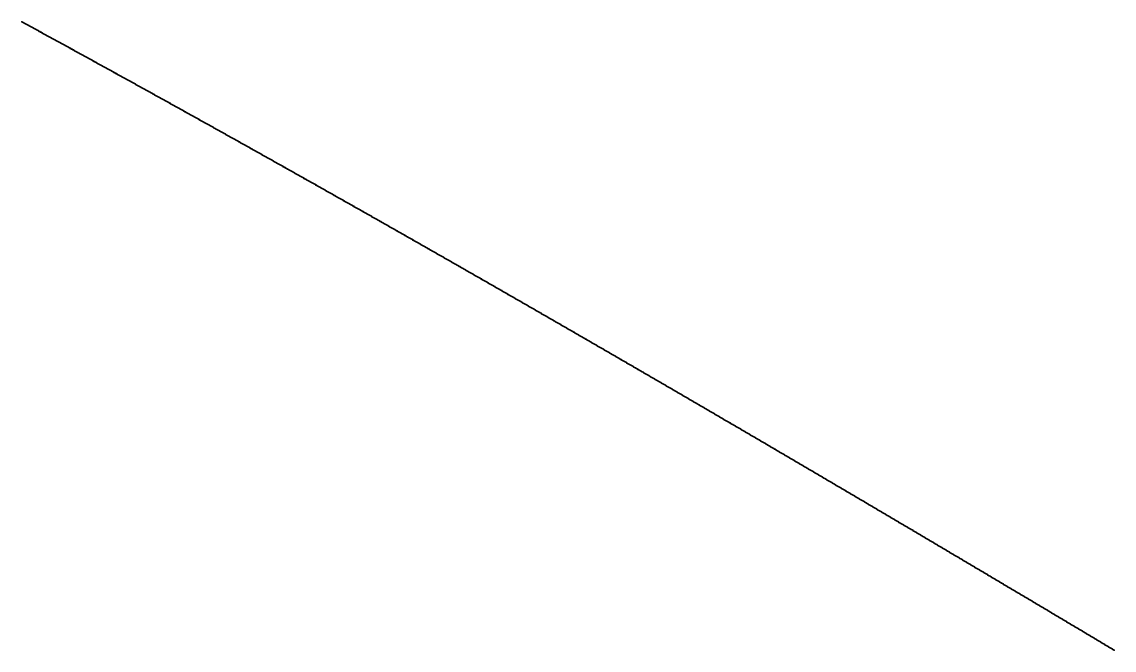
# Model space of a CAD drawing. Header units: metres. Extents: x 0 to 360, y 0 to 49.
# Drawn here: x 202.51 to 213.75, y 28.57 to 35.03 of the extents above; entities that cross this region are included whole.
import ezdxf

# ---------------------------------------------------------------- set-up
doc = ezdxf.new("R2010")
doc.units = ezdxf.units.M

msp = doc.modelspace()

# ---------------------------------------------------------------- linework, layer by layer
for p in [(202.511, 35.034), (202.517, 35.03), (202.523, 35.027), (202.53, 35.023), (202.536, 35.02), (202.543, 35.016), (202.549, 35.013), (202.555, 35.009), (202.562, 35.006), (202.568, 35.002), (202.575, 34.999), (202.581, 34.995), (202.587, 34.992), (202.594, 34.988), (202.6, 34.985), (202.606, 34.981), (202.613, 34.978), (202.619, 34.974), (202.626, 34.971), (202.632, 34.967), (202.638, 34.964), (202.645, 34.961), (202.651, 34.957), (202.658, 34.954), (202.664, 34.95), (202.67, 34.947), (202.677, 34.943), (202.683, 34.94), (202.69, 34.936), (202.696, 34.933), (202.702, 34.929), (202.709, 34.926), (202.715, 34.922), (202.721, 34.919), (202.728, 34.915), (202.734, 34.912), (202.741, 34.908), (202.747, 34.905), (202.753, 34.901), (202.76, 34.898), (202.766, 34.894), (202.773, 34.891), (202.779, 34.887), (202.785, 34.884), (202.792, 34.88), (202.798, 34.877), (202.805, 34.873), (202.811, 34.87), (202.817, 34.866), (202.824, 34.863), (202.83, 34.859), (202.837, 34.856), (202.843, 34.852), (202.849, 34.849), (202.856, 34.845), (202.862, 34.842), (202.869, 34.838), (202.875, 34.835), (202.881, 34.831), (202.888, 34.828), (202.894, 34.824), (202.901, 34.821), (202.907, 34.817), (202.913, 34.814), (202.92, 34.81), (202.926, 34.807), (202.932, 34.803), (202.939, 34.8), (202.945, 34.796), (202.952, 34.793), (202.958, 34.789), (202.964, 34.786), (202.971, 34.782), (202.977, 34.779), (202.984, 34.775), (202.99, 34.772), (202.996, 34.768), (203.003, 34.765), (203.009, 34.761), (203.016, 34.758), (203.022, 34.754), (203.028, 34.751), (203.035, 34.747), (203.041, 34.744), (203.048, 34.74), (203.054, 34.736), (203.06, 34.733), (203.067, 34.729), (203.073, 34.726), (203.08, 34.722), (203.086, 34.719), (203.092, 34.715), (203.099, 34.712), (203.105, 34.708), (203.112, 34.705), (203.118, 34.701), (203.124, 34.698), (203.131, 34.694), (203.137, 34.691), (203.144, 34.687), (203.15, 34.684), (203.157, 34.68), (203.163, 34.677), (203.169, 34.673), (203.176, 34.67), (203.182, 34.666), (203.189, 34.663), (203.195, 34.659), (203.201, 34.656), (203.208, 34.652), (203.214, 34.649), (203.221, 34.645), (203.227, 34.642), (203.233, 34.638), (203.24, 34.634), (203.246, 34.631), (203.253, 34.627), (203.259, 34.624), (203.265, 34.62), (203.272, 34.617), (203.278, 34.613), (203.285, 34.61), (203.291, 34.606), (203.297, 34.603), (203.304, 34.599), (203.31, 34.596), (203.317, 34.592), (203.323, 34.589), (203.329, 34.585), (203.336, 34.582), (203.342, 34.578), (203.349, 34.575), (203.355, 34.571), (203.362, 34.567), (203.368, 34.564), (203.374, 34.56), (203.381, 34.557), (203.387, 34.553), (203.394, 34.55), (203.4, 34.546), (203.406, 34.543), (203.413, 34.539), (203.419, 34.536), (203.426, 34.532), (203.432, 34.529), (203.438, 34.525), (203.445, 34.522), (203.451, 34.518), (203.458, 34.514), (203.464, 34.511), (203.471, 34.507), (203.477, 34.504), (203.483, 34.5), (203.49, 34.497), (203.496, 34.493), (203.503, 34.49), (203.509, 34.486), (203.515, 34.483), (203.522, 34.479), (203.528, 34.476), (203.535, 34.472), (203.541, 34.469), (203.547, 34.465), (203.554, 34.461), (203.56, 34.458), (203.567, 34.454), (203.573, 34.451), (203.58, 34.447), (203.586, 34.444), (203.592, 34.44), (203.599, 34.437), (203.605, 34.433), (203.612, 34.43), (203.618, 34.426), (203.624, 34.422), (203.631, 34.419), (203.637, 34.415), (203.644, 34.412), (203.65, 34.408), (203.657, 34.405), (203.663, 34.401), (203.669, 34.398), (203.676, 34.394), (203.682, 34.391), (203.689, 34.387), (203.695, 34.383), (203.701, 34.38), (203.708, 34.376), (203.714, 34.373), (203.721, 34.369), (203.727, 34.366), (203.734, 34.362), (203.74, 34.359), (203.746, 34.355), (203.753, 34.352), (203.759, 34.348), (203.766, 34.344), (203.772, 34.341), (203.779, 34.337), (203.785, 34.334), (203.791, 34.33), (203.798, 34.327), (203.804, 34.323), (203.811, 34.32), (203.817, 34.316), (203.823, 34.312), (203.83, 34.309), (203.836, 34.305), (203.843, 34.302), (203.849, 34.298), (203.856, 34.295), (203.862, 34.291), (203.868, 34.288), (203.875, 34.284), (203.881, 34.28), (203.888, 34.277), (203.894, 34.273), (203.901, 34.27), (203.907, 34.266), (203.913, 34.263), (203.92, 34.259), (203.926, 34.255), (203.933, 34.252), (203.939, 34.248), (203.946, 34.245), (203.952, 34.241), (203.958, 34.238), (203.965, 34.234), (203.971, 34.231), (203.978, 34.227), (203.984, 34.223), (203.991, 34.22), (203.997, 34.216), (204.003, 34.213), (204.01, 34.209), (204.016, 34.206), (204.023, 34.202), (204.029, 34.198), (204.036, 34.195), (204.042, 34.191), (204.048, 34.188), (204.055, 34.184), (204.061, 34.181), (204.068, 34.177), (204.074, 34.173), (204.081, 34.17), (204.087, 34.166), (204.093, 34.163), (204.1, 34.159), (204.106, 34.156), (204.113, 34.152), (204.119, 34.148), (204.126, 34.145), (204.132, 34.141), (204.138, 34.138), (204.145, 34.134), (204.151, 34.131), (204.158, 34.127), (204.164, 34.123), (204.171, 34.12), (204.177, 34.116), (204.183, 34.113), (204.19, 34.109), (204.196, 34.106), (204.203, 34.102), (204.209, 34.098), (204.216, 34.095), (204.222, 34.091), (204.228, 34.088), (204.235, 34.084), (204.241, 34.081), (204.248, 34.077), (204.254, 34.073), (204.261, 34.07), (204.267, 34.066), (204.273, 34.063), (204.28, 34.059), (204.286, 34.056), (204.293, 34.052), (204.299, 34.048), (204.306, 34.045), (204.312, 34.041), (204.319, 34.038), (204.325, 34.034), (204.331, 34.03), (204.338, 34.027), (204.344, 34.023), (204.351, 34.02), (204.357, 34.016), (204.364, 34.013), (204.37, 34.009), (204.376, 34.005), (204.383, 34.002), (204.389, 33.998), (204.396, 33.995), (204.402, 33.991), (204.409, 33.987), (204.415, 33.984), (204.422, 33.98), (204.428, 33.977), (204.434, 33.973), (204.441, 33.969), (204.447, 33.966), (204.454, 33.962), (204.46, 33.959), (204.467, 33.955), (204.473, 33.952), (204.479, 33.948), (204.486, 33.944), (204.492, 33.941), (204.499, 33.937), (204.505, 33.934), (204.512, 33.93), (204.518, 33.926), (204.525, 33.923), (204.531, 33.919), (204.537, 33.916), (204.544, 33.912), (204.55, 33.908), (204.557, 33.905), (204.563, 33.901), (204.57, 33.898), (204.576, 33.894), (204.583, 33.89), (204.589, 33.887), (204.595, 33.883), (204.602, 33.88), (204.608, 33.876), (204.615, 33.872), (204.621, 33.869), (204.628, 33.865), (204.634, 33.862), (204.641, 33.858), (204.647, 33.854), (204.653, 33.851), (204.66, 33.847), (204.666, 33.844), (204.673, 33.84), (204.679, 33.836), (204.686, 33.833), (204.692, 33.829), (204.699, 33.826), (204.705, 33.822), (204.711, 33.818), (204.718, 33.815), (204.724, 33.811), (204.731, 33.808), (204.737, 33.804), (204.744, 33.8), (204.75, 33.797), (204.757, 33.793), (204.763, 33.79), (204.769, 33.786), (204.776, 33.782), (204.782, 33.779), (204.789, 33.775), (204.795, 33.772), (204.802, 33.768), (204.808, 33.764), (204.815, 33.761), (204.821, 33.757), (204.828, 33.753), (204.834, 33.75), (204.84, 33.746), (204.847, 33.743), (204.853, 33.739), (204.86, 33.735), (204.866, 33.732), (204.873, 33.728), (204.879, 33.725), (204.886, 33.721), (204.892, 33.717), (204.899, 33.714), (204.905, 33.71), (204.911, 33.707), (204.918, 33.703), (204.924, 33.699), (204.931, 33.696), (204.937, 33.692), (204.944, 33.688), (204.95, 33.685), (204.957, 33.681), (204.963, 33.678), (204.97, 33.674), (204.976, 33.67), (204.982, 33.667), (204.989, 33.663), (204.995, 33.659), (205.002, 33.656), (205.008, 33.652), (205.015, 33.649), (205.021, 33.645), (205.028, 33.641), (205.034, 33.638), (205.041, 33.634), (205.047, 33.631), (205.053, 33.627), (205.06, 33.623), (205.066, 33.62), (205.073, 33.616), (205.079, 33.612), (205.086, 33.609), (205.092, 33.605), (205.099, 33.602), (205.105, 33.598), (205.112, 33.594), (205.118, 33.591), (205.124, 33.587), (205.131, 33.583), (205.137, 33.58), (205.144, 33.576), (205.15, 33.573), (205.157, 33.569), (205.163, 33.565), (205.17, 33.562), (205.176, 33.558), (205.183, 33.554), (205.189, 33.551), (205.196, 33.547), (205.202, 33.543), (205.208, 33.54), (205.215, 33.536), (205.221, 33.533), (205.228, 33.529), (205.234, 33.525), (205.241, 33.522), (205.247, 33.518), (205.254, 33.514), (205.26, 33.511), (205.267, 33.507), (205.273, 33.504), (205.28, 33.5), (205.286, 33.496), (205.293, 33.493), (205.299, 33.489), (205.305, 33.485), (205.312, 33.482), (205.318, 33.478), (205.325, 33.474), (205.331, 33.471), (205.338, 33.467), (205.344, 33.464), (205.351, 33.46), (205.357, 33.456), (205.364, 33.453), (205.37, 33.449), (205.377, 33.445), (205.383, 33.442), (205.39, 33.438), (205.396, 33.434), (205.402, 33.431), (205.409, 33.427), (205.415, 33.423), (205.422, 33.42), (205.428, 33.416), (205.435, 33.413), (205.441, 33.409), (205.448, 33.405), (205.454, 33.402), (205.461, 33.398), (205.467, 33.394), (205.474, 33.391), (205.48, 33.387), (205.487, 33.383), (205.493, 33.38), (205.499, 33.376), (205.506, 33.372), (205.512, 33.369), (205.519, 33.365), (205.525, 33.362), (205.532, 33.358), (205.538, 33.354), (205.545, 33.351), (205.551, 33.347), (205.558, 33.343), (205.564, 33.34), (205.571, 33.336), (205.577, 33.332), (205.584, 33.329), (205.59, 33.325), (205.597, 33.321), (205.603, 33.318), (205.61, 33.314), (205.616, 33.31), (205.622, 33.307), (205.629, 33.303), (205.635, 33.299), (205.642, 33.296), (205.648, 33.292), (205.655, 33.288), (205.661, 33.285), (205.668, 33.281), (205.674, 33.278), (205.681, 33.274), (205.687, 33.27), (205.694, 33.267), (205.7, 33.263), (205.707, 33.259), (205.713, 33.256), (205.72, 33.252), (205.726, 33.248), (205.733, 33.245), (205.739, 33.241), (205.746, 33.237), (205.752, 33.234), (205.758, 33.23), (205.765, 33.226), (205.771, 33.223), (205.778, 33.219), (205.784, 33.215), (205.791, 33.212), (205.797, 33.208), (205.804, 33.204), (205.81, 33.201), (205.817, 33.197), (205.823, 33.193), (205.83, 33.19), (205.836, 33.186), (205.843, 33.182), (205.849, 33.179), (205.856, 33.175), (205.862, 33.171), (205.869, 33.168), (205.875, 33.164), (205.882, 33.16), (205.888, 33.157), (205.895, 33.153), (205.901, 33.149), (205.908, 33.146), (205.914, 33.142), (205.92, 33.138), (205.927, 33.135), (205.933, 33.131), (205.94, 33.127), (205.946, 33.124), (205.953, 33.12), (205.959, 33.116), (205.966, 33.113), (205.972, 33.109), (205.979, 33.105), (205.985, 33.102), (205.992, 33.098), (205.998, 33.094), (206.005, 33.091), (206.011, 33.087), (206.018, 33.083), (206.024, 33.08), (206.031, 33.076), (206.037, 33.072), (206.044, 33.069), (206.05, 33.065), (206.057, 33.061), (206.063, 33.058), (206.07, 33.054), (206.076, 33.05), (206.083, 33.047), (206.089, 33.043), (206.096, 33.039), (206.102, 33.036), (206.109, 33.032), (206.115, 33.028), (206.122, 33.024), (206.128, 33.021), (206.135, 33.017), (206.141, 33.013), (206.148, 33.01), (206.154, 33.006), (206.16, 33.002), (206.167, 32.999), (206.173, 32.995), (206.18, 32.991), (206.186, 32.988), (206.193, 32.984), (206.199, 32.98), (206.206, 32.977), (206.212, 32.973), (206.219, 32.969), (206.225, 32.966), (206.232, 32.962), (206.238, 32.958), (206.245, 32.955), (206.251, 32.951), (206.258, 32.947), (206.264, 32.943), (206.271, 32.94), (206.277, 32.936), (206.284, 32.932), (206.29, 32.929), (206.297, 32.925), (206.303, 32.921), (206.31, 32.918), (206.316, 32.914), (206.323, 32.91), (206.329, 32.907), (206.336, 32.903), (206.342, 32.899), (206.349, 32.895), (206.355, 32.892), (206.362, 32.888), (206.368, 32.884), (206.375, 32.881), (206.381, 32.877), (206.388, 32.873), (206.394, 32.87), (206.401, 32.866), (206.407, 32.862), (206.414, 32.859), (206.42, 32.855), (206.427, 32.851), (206.433, 32.847), (206.44, 32.844), (206.446, 32.84), (206.453, 32.836), (206.459, 32.833), (206.466, 32.829), (206.472, 32.825), (206.479, 32.822), (206.485, 32.818), (206.492, 32.814), (206.498, 32.81), (206.505, 32.807), (206.511, 32.803), (206.518, 32.799), (206.524, 32.796), (206.531, 32.792), (206.537, 32.788), (206.544, 32.785), (206.55, 32.781), (206.557, 32.777), (206.563, 32.773), (206.57, 32.77), (206.576, 32.766), (206.583, 32.762), (206.589, 32.759), (206.596, 32.755), (206.602, 32.751), (206.609, 32.748), (206.615, 32.744), (206.622, 32.74), (206.628, 32.736), (206.635, 32.733), (206.641, 32.729), (206.648, 32.725), (206.654, 32.722), (206.661, 32.718), (206.667, 32.714), (206.674, 32.711), (206.68, 32.707), (206.687, 32.703), (206.693, 32.699), (206.7, 32.696), (206.706, 32.692), (206.713, 32.688), (206.719, 32.685), (206.726, 32.681), (206.732, 32.677), (206.739, 32.673), (206.745, 32.67), (206.752, 32.666), (206.758, 32.662), (206.765, 32.659), (206.771, 32.655), (206.778, 32.651), (206.785, 32.647), (206.791, 32.644), (206.798, 32.64), (206.804, 32.636), (206.811, 32.633), (206.817, 32.629), (206.824, 32.625), (206.83, 32.621), (206.837, 32.618), (206.843, 32.614), (206.85, 32.61), (206.856, 32.607), (206.863, 32.603), (206.869, 32.599), (206.876, 32.595), (206.882, 32.592), (206.889, 32.588), (206.895, 32.584), (206.902, 32.581), (206.908, 32.577), (206.915, 32.573), (206.921, 32.569), (206.928, 32.566), (206.934, 32.562), (206.941, 32.558), (206.947, 32.554), (206.954, 32.551), (206.96, 32.547), (206.967, 32.543), (206.973, 32.54), (206.98, 32.536), (206.986, 32.532), (206.993, 32.528), (206.999, 32.525), (207.006, 32.521), (207.012, 32.517), (207.019, 32.514), (207.026, 32.51), (207.032, 32.506), (207.039, 32.502), (207.045, 32.499), (207.052, 32.495), (207.058, 32.491), (207.065, 32.487), (207.071, 32.484), (207.078, 32.48), (207.084, 32.476), (207.091, 32.472), (207.097, 32.469), (207.104, 32.465), (207.11, 32.461), (207.117, 32.458), (207.123, 32.454), (207.13, 32.45), (207.136, 32.446), (207.143, 32.443), (207.149, 32.439), (207.156, 32.435), (207.162, 32.431), (207.169, 32.428), (207.175, 32.424), (207.182, 32.42), (207.188, 32.417), (207.195, 32.413), (207.202, 32.409), (207.208, 32.405), (207.215, 32.402), (207.221, 32.398), (207.228, 32.394), (207.234, 32.39), (207.241, 32.387), (207.247, 32.383), (207.254, 32.379), (207.26, 32.375), (207.267, 32.372), (207.273, 32.368), (207.28, 32.364), (207.286, 32.36), (207.293, 32.357), (207.299, 32.353), (207.306, 32.349), (207.312, 32.346), (207.319, 32.342), (207.326, 32.338), (207.332, 32.334), (207.339, 32.331), (207.345, 32.327), (207.352, 32.323), (207.358, 32.319), (207.365, 32.316), (207.371, 32.312), (207.378, 32.308), (207.384, 32.304), (207.391, 32.301), (207.397, 32.297), (207.404, 32.293), (207.41, 32.289), (207.417, 32.286), (207.423, 32.282), (207.43, 32.278), (207.436, 32.274), (207.443, 32.271), (207.45, 32.267), (207.456, 32.263), (207.463, 32.259), (207.469, 32.256), (207.476, 32.252), (207.482, 32.248), (207.489, 32.244), (207.495, 32.241), (207.502, 32.237), (207.508, 32.233), (207.515, 32.229), (207.521, 32.226), (207.528, 32.222), (207.534, 32.218), (207.541, 32.214), (207.548, 32.211), (207.554, 32.207), (207.561, 32.203), (207.567, 32.199), (207.574, 32.196), (207.58, 32.192), (207.587, 32.188), (207.593, 32.184), (207.6, 32.181), (207.606, 32.177), (207.613, 32.173), (207.619, 32.169), (207.626, 32.166), (207.632, 32.162), (207.639, 32.158), (207.646, 32.154), (207.652, 32.151), (207.659, 32.147), (207.665, 32.143), (207.672, 32.139), (207.678, 32.136), (207.685, 32.132), (207.691, 32.128), (207.698, 32.124), (207.704, 32.12), (207.711, 32.117), (207.717, 32.113), (207.724, 32.109), (207.731, 32.105), (207.737, 32.102), (207.744, 32.098), (207.75, 32.094), (207.757, 32.09), (207.763, 32.087), (207.77, 32.083), (207.776, 32.079), (207.783, 32.075), (207.789, 32.072), (207.796, 32.068), (207.802, 32.064), (207.809, 32.06), (207.816, 32.057), (207.822, 32.053), (207.829, 32.049), (207.835, 32.045), (207.842, 32.041), (207.848, 32.038), (207.855, 32.034), (207.861, 32.03), (207.868, 32.026), (207.874, 32.023), (207.881, 32.019), (207.888, 32.015), (207.894, 32.011), (207.901, 32.008), (207.907, 32.004), (207.914, 32), (207.92, 31.996), (207.927, 31.992), (207.933, 31.989), (207.94, 31.985), (207.946, 31.981), (207.953, 31.977), (207.96, 31.974), (207.966, 31.97), (207.973, 31.966), (207.979, 31.962), (207.986, 31.958), (207.992, 31.955), (207.999, 31.951), (208.005, 31.947), (208.012, 31.943), (208.018, 31.94), (208.025, 31.936), (208.032, 31.932), (208.038, 31.928), (208.045, 31.924), (208.051, 31.921), (208.058, 31.917), (208.064, 31.913), (208.071, 31.909), (208.077, 31.906), (208.084, 31.902), (208.091, 31.898), (208.097, 31.894), (208.104, 31.89), (208.11, 31.887), (208.117, 31.883), (208.123, 31.879), (208.13, 31.875), (208.136, 31.872), (208.143, 31.868), (208.15, 31.864), (208.156, 31.86), (208.163, 31.856), (208.169, 31.853), (208.176, 31.849), (208.182, 31.845), (208.189, 31.841), (208.195, 31.838), (208.202, 31.834), (208.208, 31.83), (208.215, 31.826), (208.222, 31.822), (208.228, 31.819), (208.235, 31.815), (208.241, 31.811), (208.248, 31.807), (208.254, 31.803), (208.261, 31.8), (208.268, 31.796), (208.274, 31.792), (208.281, 31.788), (208.287, 31.785), (208.294, 31.781), (208.3, 31.777), (208.307, 31.773), (208.313, 31.769), (208.32, 31.766), (208.327, 31.762), (208.333, 31.758), (208.34, 31.754), (208.346, 31.75), (208.353, 31.747), (208.359, 31.743), (208.366, 31.739), (208.372, 31.735), (208.379, 31.731), (208.386, 31.728), (208.392, 31.724), (208.399, 31.72), (208.405, 31.716), (208.412, 31.712), (208.418, 31.709), (208.425, 31.705), (208.431, 31.701), (208.438, 31.697), (208.445, 31.693), (208.451, 31.69), (208.458, 31.686), (208.464, 31.682), (208.471, 31.678), (208.477, 31.674), (208.484, 31.671), (208.491, 31.667), (208.497, 31.663), (208.504, 31.659), (208.51, 31.655), (208.517, 31.652), (208.523, 31.648), (208.53, 31.644), (208.537, 31.64), (208.543, 31.636), (208.55, 31.633), (208.556, 31.629), (208.563, 31.625), (208.569, 31.621), (208.576, 31.617), (208.582, 31.614), (208.589, 31.61), (208.596, 31.606), (208.602, 31.602), (208.609, 31.598), (208.615, 31.595), (208.622, 31.591), (208.628, 31.587), (208.635, 31.583), (208.642, 31.579), (208.648, 31.576), (208.655, 31.572), (208.661, 31.568), (208.668, 31.564), (208.674, 31.56), (208.681, 31.557), (208.688, 31.553), (208.694, 31.549), (208.701, 31.545), (208.707, 31.541), (208.714, 31.538), (208.72, 31.534), (208.727, 31.53), (208.734, 31.526), (208.74, 31.522), (208.747, 31.518), (208.753, 31.515), (208.76, 31.511), (208.766, 31.507), (208.773, 31.503), (208.78, 31.499), (208.786, 31.496), (208.793, 31.492), (208.799, 31.488), (208.806, 31.484), (208.812, 31.48), (208.819, 31.477), (208.826, 31.473), (208.832, 31.469), (208.839, 31.465), (208.845, 31.461), (208.852, 31.457), (208.858, 31.454), (208.865, 31.45), (208.872, 31.446), (208.878, 31.442), (208.885, 31.438), (208.891, 31.435), (208.898, 31.431), (208.905, 31.427), (208.911, 31.423), (208.918, 31.419), (208.924, 31.415), (208.931, 31.412), (208.937, 31.408), (208.944, 31.404), (208.951, 31.4), (208.957, 31.396), (208.964, 31.393), (208.97, 31.389), (208.977, 31.385), (208.983, 31.381), (208.99, 31.377), (208.997, 31.373), (209.003, 31.37), (209.01, 31.366), (209.016, 31.362), (209.023, 31.358), (209.03, 31.354), (209.036, 31.35), (209.043, 31.347), (209.049, 31.343), (209.056, 31.339), (209.062, 31.335), (209.069, 31.331), (209.076, 31.327), (209.082, 31.324), (209.089, 31.32), (209.095, 31.316), (209.102, 31.312), (209.109, 31.308), (209.115, 31.305), (209.122, 31.301), (209.128, 31.297), (209.135, 31.293), (209.141, 31.289), (209.148, 31.285), (209.155, 31.282), (209.161, 31.278), (209.168, 31.274), (209.174, 31.27), (209.181, 31.266), (209.188, 31.262), (209.194, 31.259), (209.201, 31.255), (209.207, 31.251), (209.214, 31.247), (209.221, 31.243), (209.227, 31.239), (209.234, 31.236), (209.24, 31.232), (209.247, 31.228), (209.253, 31.224), (209.26, 31.22), (209.267, 31.216), (209.273, 31.213), (209.28, 31.209), (209.286, 31.205), (209.293, 31.201), (209.3, 31.197), (209.306, 31.193), (209.313, 31.19), (209.319, 31.186), (209.326, 31.182), (209.333, 31.178), (209.339, 31.174), (209.346, 31.17), (209.352, 31.166), (209.359, 31.163), (209.366, 31.159), (209.372, 31.155), (209.379, 31.151), (209.385, 31.147), (209.392, 31.143), (209.398, 31.14), (209.405, 31.136), (209.412, 31.132), (209.418, 31.128), (209.425, 31.124), (209.431, 31.12), (209.438, 31.117), (209.445, 31.113), (209.451, 31.109), (209.458, 31.105), (209.464, 31.101), (209.471, 31.097), (209.478, 31.093), (209.484, 31.09), (209.491, 31.086), (209.497, 31.082), (209.504, 31.078), (209.511, 31.074), (209.517, 31.07), (209.524, 31.067), (209.53, 31.063), (209.537, 31.059), (209.544, 31.055), (209.55, 31.051), (209.557, 31.047), (209.563, 31.043), (209.57, 31.04), (209.577, 31.036), (209.583, 31.032), (209.59, 31.028), (209.596, 31.024), (209.603, 31.02), (209.61, 31.016), (209.616, 31.013), (209.623, 31.009), (209.629, 31.005), (209.636, 31.001), (209.643, 30.997), (209.649, 30.993), (209.656, 30.989), (209.662, 30.986), (209.669, 30.982), (209.676, 30.978), (209.682, 30.974), (209.689, 30.97), (209.695, 30.966), (209.702, 30.962), (209.709, 30.959), (209.715, 30.955), (209.722, 30.951), (209.728, 30.947), (209.735, 30.943), (209.742, 30.939), (209.748, 30.935), (209.755, 30.932), (209.762, 30.928), (209.768, 30.924), (209.775, 30.92), (209.781, 30.916), (209.788, 30.912), (209.795, 30.908), (209.801, 30.905), (209.808, 30.901), (209.814, 30.897), (209.821, 30.893), (209.828, 30.889), (209.834, 30.885), (209.841, 30.881), (209.847, 30.878), (209.854, 30.874), (209.861, 30.87), (209.867, 30.866), (209.874, 30.862), (209.88, 30.858), (209.887, 30.854), (209.894, 30.85), (209.9, 30.847), (209.907, 30.843), (209.914, 30.839), (209.92, 30.835), (209.927, 30.831), (209.933, 30.827), (209.94, 30.823), (209.947, 30.82), (209.953, 30.816), (209.96, 30.812), (209.966, 30.808), (209.973, 30.804), (209.98, 30.8), (209.986, 30.796), (209.993, 30.792), (210, 30.789), (210.006, 30.785), (210.013, 30.781), (210.019, 30.777), (210.026, 30.773), (210.033, 30.769), (210.039, 30.765), (210.046, 30.761), (210.052, 30.758), (210.059, 30.754), (210.066, 30.75), (210.072, 30.746), (210.079, 30.742), (210.086, 30.738), (210.092, 30.734), (210.099, 30.73), (210.105, 30.727), (210.112, 30.723), (210.119, 30.719), (210.125, 30.715), (210.132, 30.711), (210.138, 30.707), (210.145, 30.703), (210.152, 30.699), (210.158, 30.696), (210.165, 30.692), (210.172, 30.688), (210.178, 30.684), (210.185, 30.68), (210.191, 30.676), (210.198, 30.672), (210.205, 30.668), (210.211, 30.665), (210.218, 30.661), (210.225, 30.657), (210.231, 30.653), (210.238, 30.649), (210.244, 30.645), (210.251, 30.641), (210.258, 30.637), (210.264, 30.634), (210.271, 30.63), (210.278, 30.626), (210.284, 30.622), (210.291, 30.618), (210.297, 30.614), (210.304, 30.61), (210.311, 30.606), (210.317, 30.602), (210.324, 30.599), (210.331, 30.595), (210.337, 30.591), (210.344, 30.587), (210.35, 30.583), (210.357, 30.579), (210.364, 30.575), (210.37, 30.571), (210.377, 30.567), (210.384, 30.564), (210.39, 30.56), (210.397, 30.556), (210.403, 30.552), (210.41, 30.548), (210.417, 30.544), (210.423, 30.54), (210.43, 30.536), (210.437, 30.532), (210.443, 30.529), (210.45, 30.525), (210.456, 30.521), (210.463, 30.517), (210.47, 30.513), (210.476, 30.509), (210.483, 30.505), (210.49, 30.501), (210.496, 30.497), (210.503, 30.494), (210.51, 30.49), (210.516, 30.486), (210.523, 30.482), (210.529, 30.478), (210.536, 30.474), (210.543, 30.47), (210.549, 30.466), (210.556, 30.462), (210.563, 30.458), (210.569, 30.455), (210.576, 30.451), (210.583, 30.447), (210.589, 30.443), (210.596, 30.439), (210.602, 30.435), (210.609, 30.431), (210.616, 30.427), (210.622, 30.423), (210.629, 30.419), (210.636, 30.416), (210.642, 30.412), (210.649, 30.408), (210.656, 30.404), (210.662, 30.4), (210.669, 30.396), (210.675, 30.392), (210.682, 30.388), (210.689, 30.384), (210.695, 30.38), (210.702, 30.377), (210.709, 30.373), (210.715, 30.369), (210.722, 30.365), (210.729, 30.361), (210.735, 30.357), (210.742, 30.353), (210.748, 30.349), (210.755, 30.345), (210.762, 30.341), (210.768, 30.338), (210.775, 30.334), (210.782, 30.33), (210.788, 30.326), (210.795, 30.322), (210.802, 30.318), (210.808, 30.314), (210.815, 30.31), (210.822, 30.306), (210.828, 30.302), (210.835, 30.298), (210.841, 30.295), (210.848, 30.291), (210.855, 30.287), (210.861, 30.283), (210.868, 30.279), (210.875, 30.275), (210.881, 30.271), (210.888, 30.267), (210.895, 30.263), (210.901, 30.259), (210.908, 30.255), (210.915, 30.252), (210.921, 30.248), (210.928, 30.244), (210.935, 30.24), (210.941, 30.236), (210.948, 30.232), (210.954, 30.228), (210.961, 30.224), (210.968, 30.22), (210.974, 30.216), (210.981, 30.212), (210.988, 30.208), (210.994, 30.205), (211.001, 30.201), (211.008, 30.197), (211.014, 30.193), (211.021, 30.189), (211.028, 30.185), (211.034, 30.181), (211.041, 30.177), (211.048, 30.173), (211.054, 30.169), (211.061, 30.165), (211.068, 30.161), (211.074, 30.158), (211.081, 30.154), (211.087, 30.15), (211.094, 30.146), (211.101, 30.142), (211.107, 30.138), (211.114, 30.134), (211.121, 30.13), (211.127, 30.126), (211.134, 30.122), (211.141, 30.118), (211.147, 30.114), (211.154, 30.11), (211.161, 30.107), (211.167, 30.103), (211.174, 30.099), (211.181, 30.095), (211.187, 30.091), (211.194, 30.087), (211.201, 30.083), (211.207, 30.079), (211.214, 30.075), (211.221, 30.071), (211.227, 30.067), (211.234, 30.063), (211.241, 30.059), (211.247, 30.056), (211.254, 30.052), (211.261, 30.048), (211.267, 30.044), (211.274, 30.04), (211.281, 30.036), (211.287, 30.032), (211.294, 30.028), (211.301, 30.024), (211.307, 30.02), (211.314, 30.016), (211.32, 30.012), (211.327, 30.008), (211.334, 30.004), (211.34, 30), (211.347, 29.997), (211.354, 29.993), (211.36, 29.989), (211.367, 29.985), (211.374, 29.981), (211.38, 29.977), (211.387, 29.973), (211.394, 29.969), (211.4, 29.965), (211.407, 29.961), (211.414, 29.957), (211.42, 29.953), (211.427, 29.949), (211.434, 29.945), (211.44, 29.941), (211.447, 29.938), (211.454, 29.934), (211.46, 29.93), (211.467, 29.926), (211.474, 29.922), (211.48, 29.918), (211.487, 29.914), (211.494, 29.91), (211.5, 29.906), (211.507, 29.902), (211.514, 29.898), (211.52, 29.894), (211.527, 29.89), (211.534, 29.886), (211.54, 29.882), (211.547, 29.878), (211.554, 29.875), (211.56, 29.871), (211.567, 29.867), (211.574, 29.863), (211.58, 29.859), (211.587, 29.855), (211.594, 29.851), (211.6, 29.847), (211.607, 29.843), (211.614, 29.839), (211.621, 29.835), (211.627, 29.831), (211.634, 29.827), (211.641, 29.823), (211.647, 29.819), (211.654, 29.815), (211.661, 29.811), (211.667, 29.807), (211.674, 29.804), (211.681, 29.8), (211.687, 29.796), (211.694, 29.792), (211.701, 29.788), (211.707, 29.784), (211.714, 29.78), (211.721, 29.776), (211.727, 29.772), (211.734, 29.768), (211.741, 29.764), (211.747, 29.76), (211.754, 29.756), (211.761, 29.752), (211.767, 29.748), (211.774, 29.744), (211.781, 29.74), (211.787, 29.736), (211.794, 29.732), (211.801, 29.729), (211.807, 29.725), (211.814, 29.721), (211.821, 29.717), (211.827, 29.713), (211.834, 29.709), (211.841, 29.705), (211.848, 29.701), (211.854, 29.697), (211.861, 29.693), (211.868, 29.689), (211.874, 29.685), (211.881, 29.681), (211.888, 29.677), (211.894, 29.673), (211.901, 29.669), (211.908, 29.665), (211.914, 29.661), (211.921, 29.657), (211.928, 29.653), (211.934, 29.649), (211.941, 29.645), (211.948, 29.642), (211.954, 29.638), (211.961, 29.634), (211.968, 29.63), (211.974, 29.626), (211.981, 29.622), (211.988, 29.618), (211.995, 29.614), (212.001, 29.61), (212.008, 29.606), (212.015, 29.602), (212.021, 29.598), (212.028, 29.594), (212.035, 29.59), (212.041, 29.586), (212.048, 29.582), (212.055, 29.578), (212.061, 29.574), (212.068, 29.57), (212.075, 29.566), (212.081, 29.562), (212.088, 29.558), (212.095, 29.554), (212.102, 29.55), (212.108, 29.546), (212.115, 29.542), (212.122, 29.539), (212.128, 29.535), (212.135, 29.531), (212.142, 29.527), (212.148, 29.523), (212.155, 29.519), (212.162, 29.515), (212.168, 29.511), (212.175, 29.507), (212.182, 29.503), (212.189, 29.499), (212.195, 29.495), (212.202, 29.491), (212.209, 29.487), (212.215, 29.483), (212.222, 29.479), (212.229, 29.475), (212.235, 29.471), (212.242, 29.467), (212.249, 29.463), (212.255, 29.459), (212.262, 29.455), (212.269, 29.451), (212.276, 29.447), (212.282, 29.443), (212.289, 29.439), (212.296, 29.435), (212.302, 29.431), (212.309, 29.427), (212.316, 29.423), (212.322, 29.419), (212.329, 29.415), (212.336, 29.411), (212.343, 29.407), (212.349, 29.404), (212.356, 29.4), (212.363, 29.396), (212.369, 29.392), (212.376, 29.388), (212.383, 29.384), (212.389, 29.38), (212.396, 29.376), (212.403, 29.372), (212.41, 29.368), (212.416, 29.364), (212.423, 29.36), (212.43, 29.356), (212.436, 29.352), (212.443, 29.348), (212.45, 29.344), (212.456, 29.34), (212.463, 29.336), (212.47, 29.332), (212.477, 29.328), (212.483, 29.324), (212.49, 29.32), (212.497, 29.316), (212.503, 29.312), (212.51, 29.308), (212.517, 29.304), (212.524, 29.3), (212.53, 29.296), (212.537, 29.292), (212.544, 29.288), (212.55, 29.284), (212.557, 29.28), (212.564, 29.276), (212.57, 29.272), (212.577, 29.268), (212.584, 29.264), (212.591, 29.26), (212.597, 29.256), (212.604, 29.252), (212.611, 29.248), (212.617, 29.244), (212.624, 29.24), (212.631, 29.236), (212.638, 29.232), (212.644, 29.228), (212.651, 29.224), (212.658, 29.22), (212.664, 29.216), (212.671, 29.212), (212.678, 29.208), (212.685, 29.204), (212.691, 29.2), (212.698, 29.196), (212.705, 29.192), (212.711, 29.188), (212.718, 29.184), (212.725, 29.18), (212.732, 29.176), (212.738, 29.172), (212.745, 29.168), (212.752, 29.165), (212.758, 29.161), (212.765, 29.157), (212.772, 29.153), (212.779, 29.149), (212.785, 29.145), (212.792, 29.141), (212.799, 29.137), (212.805, 29.133), (212.812, 29.129), (212.819, 29.125), (212.826, 29.121), (212.832, 29.117), (212.839, 29.113), (212.846, 29.109), (212.852, 29.105), (212.859, 29.101), (212.866, 29.097), (212.873, 29.093), (212.879, 29.089), (212.886, 29.085), (212.893, 29.081), (212.899, 29.077), (212.906, 29.073), (212.913, 29.069), (212.92, 29.065), (212.926, 29.061), (212.933, 29.057), (212.94, 29.053), (212.946, 29.049), (212.953, 29.045), (212.96, 29.041), (212.967, 29.037), (212.973, 29.033), (212.98, 29.029), (212.987, 29.025), (212.994, 29.021), (213, 29.017), (213.007, 29.013), (213.014, 29.009), (213.02, 29.005), (213.027, 29.001), (213.034, 28.997), (213.041, 28.993), (213.047, 28.989), (213.054, 28.985), (213.061, 28.981), (213.068, 28.977), (213.074, 28.973), (213.081, 28.969), (213.088, 28.965), (213.094, 28.961), (213.101, 28.957), (213.108, 28.953), (213.115, 28.949), (213.121, 28.945), (213.128, 28.941), (213.135, 28.937), (213.142, 28.933), (213.148, 28.928), (213.155, 28.924), (213.162, 28.92), (213.168, 28.916), (213.175, 28.912), (213.182, 28.908), (213.189, 28.904), (213.195, 28.9), (213.202, 28.896), (213.209, 28.892), (213.216, 28.888), (213.222, 28.884), (213.229, 28.88), (213.236, 28.876), (213.243, 28.872), (213.249, 28.868), (213.256, 28.864), (213.263, 28.86), (213.269, 28.856), (213.276, 28.852), (213.283, 28.848), (213.29, 28.844), (213.296, 28.84), (213.303, 28.836), (213.31, 28.832), (213.317, 28.828), (213.323, 28.824), (213.33, 28.82), (213.337, 28.816), (213.344, 28.812), (213.35, 28.808), (213.357, 28.804), (213.364, 28.8), (213.37, 28.796), (213.377, 28.792), (213.384, 28.788), (213.391, 28.784), (213.397, 28.78), (213.404, 28.776), (213.411, 28.772), (213.418, 28.768), (213.424, 28.764), (213.431, 28.76), (213.438, 28.756), (213.445, 28.752), (213.451, 28.748), (213.458, 28.744), (213.465, 28.74), (213.472, 28.736), (213.478, 28.732), (213.485, 28.728), (213.492, 28.724), (213.499, 28.72), (213.505, 28.716), (213.512, 28.712), (213.519, 28.708), (213.526, 28.704), (213.532, 28.7), (213.539, 28.696), (213.546, 28.692), (213.552, 28.688), (213.559, 28.683), (213.566, 28.679), (213.573, 28.675), (213.579, 28.671), (213.586, 28.667), (213.593, 28.663), (213.6, 28.659), (213.606, 28.655), (213.613, 28.651), (213.62, 28.647), (213.627, 28.643), (213.633, 28.639), (213.64, 28.635), (213.647, 28.631), (213.654, 28.627), (213.66, 28.623), (213.667, 28.619), (213.674, 28.615), (213.681, 28.611), (213.687, 28.607), (213.694, 28.603), (213.701, 28.599), (213.708, 28.595), (213.714, 28.591), (213.721, 28.587), (213.728, 28.583), (213.735, 28.579), (213.741, 28.575), (213.748, 28.571), (213.755, 28.567)]:
    msp.add_point(p)

doc.saveas('drawing.dxf')
